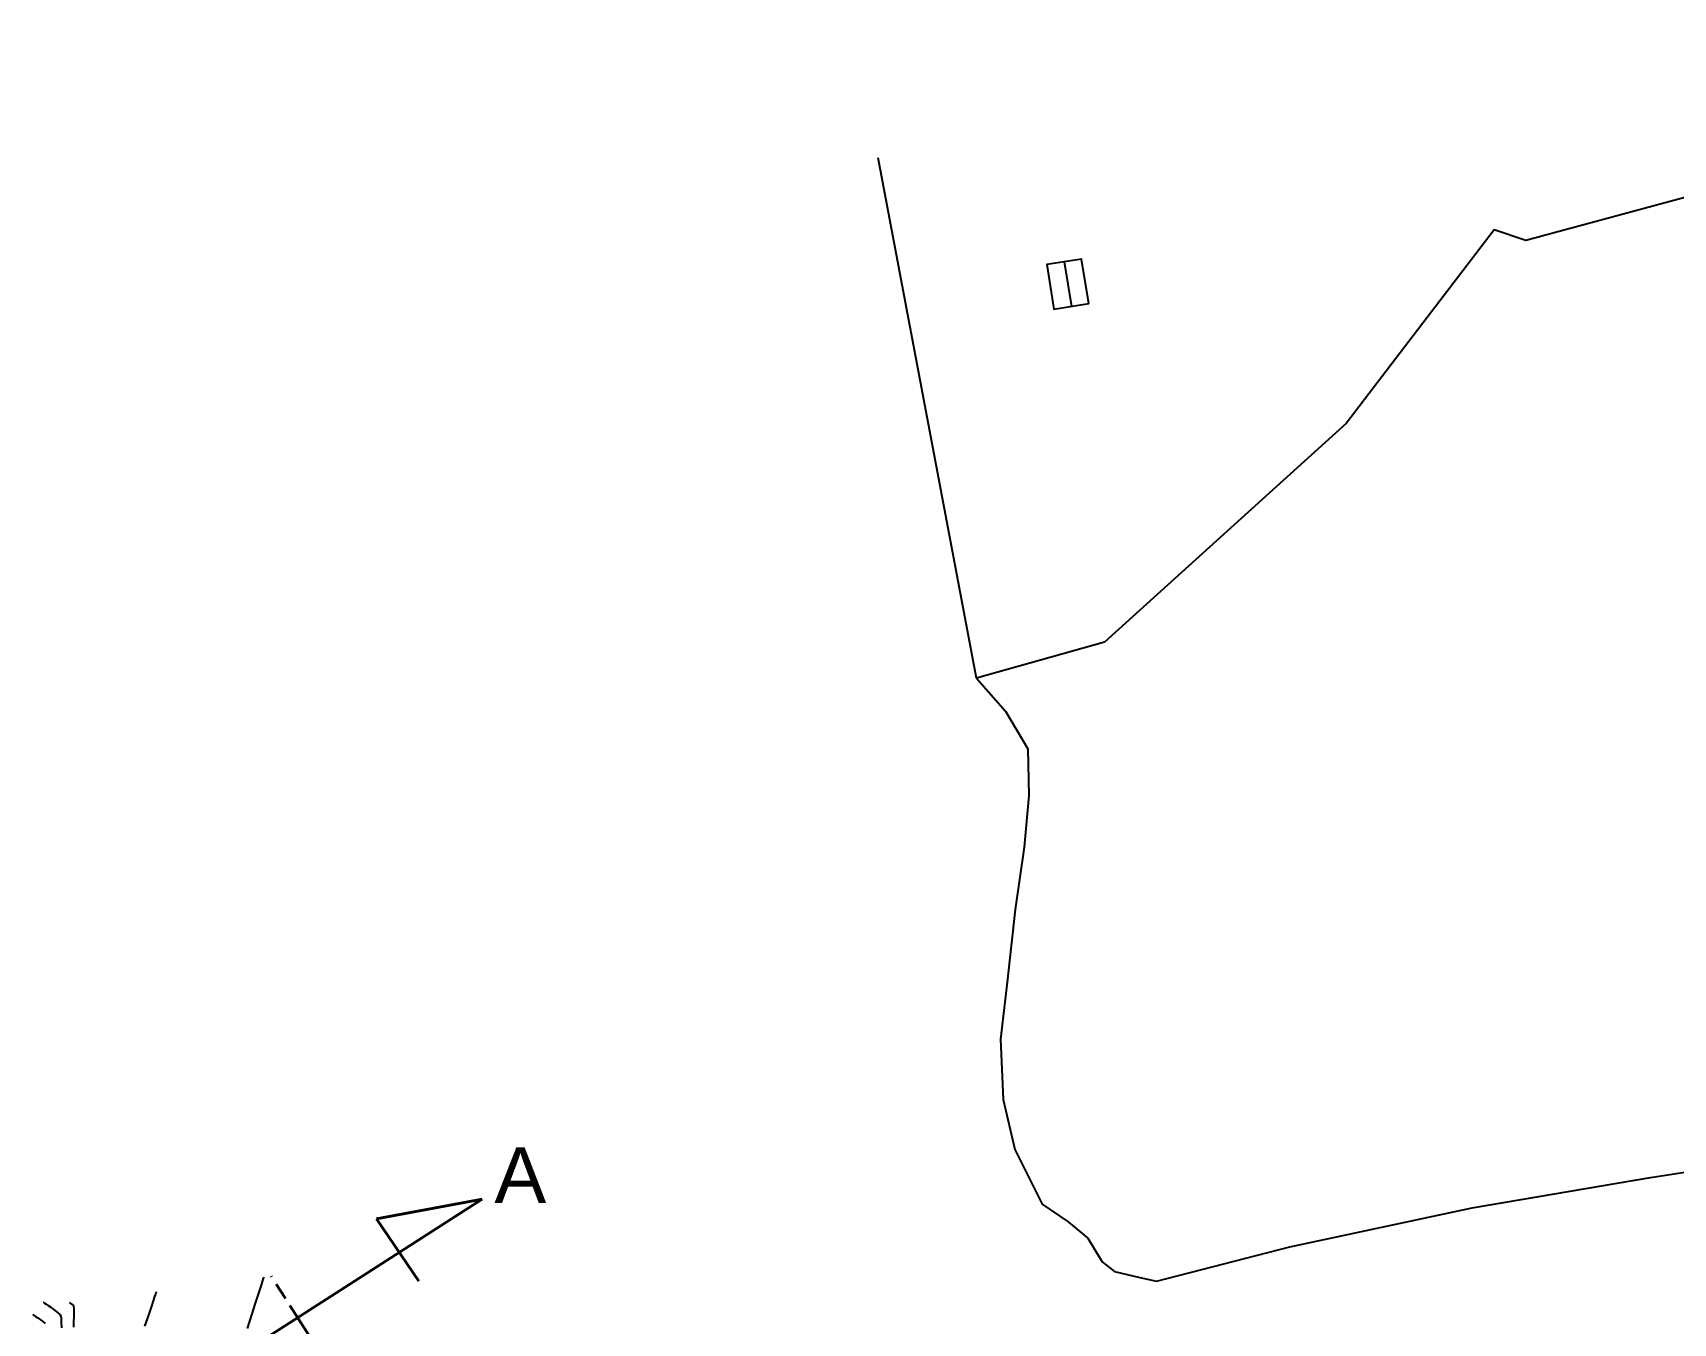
# Model space of a CAD drawing. Header units: metres. Extents: x 708941 to 724052, y 5405153 to 5413472.
# Drawn here: x 708963 to 709553, y 5412199 to 5412663 of the extents above; entities that cross this region are included whole.
import ezdxf

# ---------------------------------------------------------------- set-up
doc = ezdxf.new("R2010")
doc.units = ezdxf.units.M
doc.header["$LTSCALE"] = 12.7
doc.header["$MEASUREMENT"] = 0
doc.linetypes.add('ACAD_ISO08W100', pattern=[36, 24, -3, 6, -3])
for name, color, linetype in [('CONT-MJR1', 252, 'Continuous'), ('CONT-MNR1', 251, 'Continuous'), ('poligono colbun', 7, 'Continuous'), ('rio', 251, 'Continuous')]:
    doc.layers.add(name, color=color, linetype=linetype)
doc.layers.add('corte', color=214, linetype='ACAD_ISO08W100', lineweight=40)

msp = doc.modelspace()

# ---------------------------------------------------------------- linework, layer by layer
at = {"layer": 'CONT-MJR1', "elevation": 230, "flags": 128}
msp.add_lwpolyline([(708966.9, 5412206.76), (708966.95, 5412206.72), (708967.09, 5412206.62), (708967.38, 5412206.41), (708967.9, 5412206.07), (708968.69, 5412205.53), (708969.58, 5412204.91), (708970.51, 5412204.25), (708971.41, 5412203.56), (708972.2, 5412202.89), (708972.82, 5412202.27), (708973.2, 5412201.74), (708973.29, 5412201.11), (708973.36, 5412199.68), (708973.41, 5412197.54)], dxfattribs=at)
at = {"layer": 'CONT-MNR1', "flags": 128}
for points, elevation in [([(709046.11, 5412215.76), (709046.08, 5412215.65), (709045.97, 5412215.31), (709045.7, 5412214.49), (709045.18, 5412212.85), (709044.27, 5412210.03), (709043.12, 5412206.43), (709041.74, 5412202.17), (709040.19, 5412197.33)], 233), ([(708976.29, 5412206.69), (708976.31, 5412206.68), (708976.39, 5412206.62), (708976.56, 5412206.51), (708976.85, 5412206.31), (708977.25, 5412206.02), (708977.61, 5412205.72), (708977.82, 5412205.48), (708977.84, 5412205.14), (708977.86, 5412204.32), (708977.86, 5412203.1), (708977.85, 5412201.55), (708977.83, 5412199.74), (708977.81, 5412197.74)], 231), ([(709007.49, 5412210.41), (709007.47, 5412210.33), (709007.4, 5412210.11), (709007.24, 5412209.64), (709006.93, 5412208.74), (709006.42, 5412207.24), (709005.79, 5412205.37), (709005.05, 5412203.19), (709004.23, 5412200.77), (709003.34, 5412198.15)], 232), ([(708963.16, 5412202.32), (708963.21, 5412202.28), (708963.35, 5412202.18), (708963.65, 5412201.97), (708964.17, 5412201.62), (708964.98, 5412201.07), (708965.87, 5412200.45), (708966.76, 5412199.79), (708967.56, 5412199.13)], 229)]:
    msp.add_lwpolyline(points, dxfattribs=dict(at, elevation=elevation))
at = {"layer": 'corte', "color": 6, "ltscale": 0.08}
msp.add_line((709503.51, 5411507.93), (709048.78, 5412216.13), dxfattribs=at)
msp.add_line((709503.51, 5411507.93), (709048.78, 5412216.13), dxfattribs=at)
at = {"layer": 'corte', "color": 6}
msp.add_lwpolyline([(709040.85, 5412189.95), (709124.68, 5412243.78), (709086.67, 5412236.68), (709101.89, 5412214.27)], dxfattribs=at)
msp.add_lwpolyline([(709040.85, 5412189.95), (709124.68, 5412243.78), (709086.67, 5412236.68), (709101.89, 5412214.27)], dxfattribs=at)
at = {"layer": 'poligono colbun', "color": 252, "linetype": 'Continuous'}
msp.add_line((709302.34, 5412431), (709267, 5412617.95), dxfattribs=at)
for points in [[(710471.05, 5412676.1), (710341.97, 5412618.64), (710223.12, 5412566.36), (710223.12, 5412566.36), (710140.27, 5412529.89), (710023.5, 5412479.09), (709784.19, 5412600.2), (709708, 5412656.79), (709698.18, 5412641.96), (709499.71, 5412588.24), (709488.31, 5412592.09), (709435.09, 5412522.53), (709348.31, 5412443.92), (709302.34, 5412431)], [(709302.34, 5412431), (709312.65, 5412419.1), (709320.69, 5412405.59), (709321.04, 5412388.85), (709319.45, 5412370.26), (709316.24, 5412347.9), (709313.32, 5412321.74), (709310.92, 5412301.26), (709311.91, 5412279.57), (709316.04, 5412261.59), (709325.83, 5412241.96), (709335.19, 5412235.65), (709342.27, 5412229.77), (709347.39, 5412221.28), (709351.87, 5412217.75), (709360.95, 5412215.63), (709367.01, 5412214.34), (709414.9, 5412226.64), (709480.46, 5412240.65), (709544.56, 5412251.57), (709600.97, 5412260.25)]]:
    msp.add_lwpolyline(points, dxfattribs=at)
at = {"layer": 'rio', "color": 250}
msp.add_line((709333.8, 5412580.62), (709336.39, 5412564.56), dxfattribs=at)
msp.add_lwpolyline([(709342.67, 5412565.58), (709340.01, 5412581.58), (709327.58, 5412579.67), (709330.11, 5412563.55), (709342.67, 5412565.58)], dxfattribs=at)

# ---------------------------------------------------------------- texts
at = {"layer": 'corte', "color": 0, "insert": (709129.04, 5412262.43), "char_height": 20, "width": 758.2044, "attachment_point": 1}
msp.add_mtext('{\\fArial|b0|i0|c0|p34;A}', dxfattribs=at)

doc.saveas('drawing.dxf')
